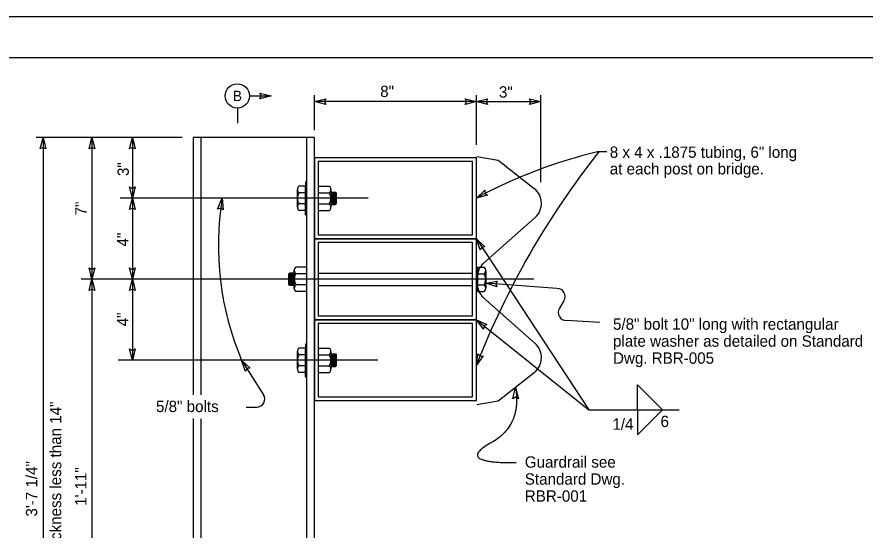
# Model space of a CAD drawing. Extents: x 999.2 to 1036.6, y 999.5 to 1022.6.
# Drawn here: x 1007.28 to 1017.76, y 1015.66 to 1022 of the extents above; entities that cross this region are included whole.
import ezdxf

# ---------------------------------------------------------------- set-up
doc = ezdxf.new("R2010")
doc.units = 0
for name, color, linetype in [('01-Slab', 7, 'Continuous'), ('03-Dimensions', 7, 'Continuous'), ('06-CenterLine', 7, 'Continuous'), ('10-Sheet Border', 7, 'Continuous'), ('41-Bearing Pads', 7, 'Continuous'), ('Level 14', 7, 'Continuous'), ('S_PL_Dimens_PR', 7, 'Continuous')]:
    doc.layers.add(name, color=color, linetype=linetype)

msp = doc.modelspace()

# ---------------------------------------------------------------- linework, layer by layer
at = {"layer": '01-Slab'}
for p, q in [((1010.149, 1021.025), (1010.417, 1021.025)), ((1009.999, 1020.875), (1009.999, 1020.688)), ((1012.96, 1020.278), (1013.223, 1020.233)), ((1013.223, 1020.233), (1013.668, 1019.883)), ((1013.038, 1018.955), (1013.678, 1019.523)), ((1012.96, 1018.745), (1012.96, 1018.78)), ((1012.96, 1018.745), (1012.96, 1018.71)), ((1013.038, 1018.535), (1013.678, 1017.968)), ((1013.223, 1017.258), (1013.668, 1017.608)), ((1012.96, 1017.213), (1013.223, 1017.258))]:
    msp.add_line(p, q, dxfattribs=at)
msp.add_circle((1009.999, 1021.025), 0.15, dxfattribs=at)
for centre, start, end in [((1013.523, 1019.698), 311.6211, 51.8144), ((1013.195, 1018.78), 131.6211, 180), ((1013.195, 1018.71), 180, 228.3789), ((1013.523, 1017.792), 308.1856, 48.3789)]:
    msp.add_arc(centre, 0.234, start, end, dxfattribs=at)
at = {"layer": '03-Dimensions'}
for p, q in [((1010.952, 1020.601), (1010.952, 1021.036)), ((1012.952, 1020.421), (1012.952, 1021.036)), ((1013.751, 1019.961), (1013.751, 1021.036)), ((1012.952, 1020.955), (1010.952, 1020.955)), ((1012.952, 1020.955), (1013.751, 1020.955)), ((1009.317, 1020.51), (1007.515, 1020.51)), ((1007.599, 1020.51), (1007.599, 1010.072)), ((1008.202, 1020.51), (1008.202, 1018.76)), ((1008.702, 1020.51), (1008.702, 1019.76)), ((1010.843, 1019.964), (1010.843, 1019.91)), ((1010.843, 1019.964), (1010.858, 1019.964)), ((1010.858, 1019.555), (1010.858, 1019.964)), ((1008.702, 1019.76), (1008.702, 1018.76)), ((1010.843, 1019.555), (1010.843, 1019.609)), ((1010.843, 1019.555), (1010.858, 1019.555)), ((1012.952, 1019.26), (1014.341, 1017.147)), ((1008.202, 1018.76), (1008.202, 1013.51)), ((1008.702, 1018.76), (1008.702, 1017.76)), ((1013.948, 1018.646), (1013.069, 1018.714)), ((1014.034, 1018.494), (1013.979, 1018.403)), ((1012.952, 1018.261), (1014.341, 1017.147)), ((1014.479, 1018.226), (1014.065, 1018.251)), ((1010.843, 1017.964), (1010.843, 1017.91)), ((1010.843, 1017.964), (1010.858, 1017.964)), ((1010.858, 1017.555), (1010.858, 1017.964)), ((1010.052, 1017.76), (1010.324, 1017.334)), ((1010.843, 1017.555), (1010.843, 1017.609)), ((1010.843, 1017.555), (1010.858, 1017.555)), ((1014.944, 1017.147), (1014.944, 1017.456)), ((1014.944, 1017.456), (1015.253, 1017.147)), ((1010.109, 1017.181), (1010.239, 1017.181)), ((1014.341, 1017.147), (1015.458, 1017.147)), ((1014.944, 1017.147), (1014.944, 1016.838)), ((1014.944, 1016.838), (1015.253, 1017.147)), ((1013.284, 1016.497), (1013.445, 1016.497))]:
    msp.add_line(p, q, dxfattribs=at)
msp.add_lwpolyline([(1014.466, 1020.337), (1014.488, 1020.337), (1014.564, 1020.337)], dxfattribs=at)
for centre, radius, start, end in [((1015.865, 1014.376), 6.123, 103.1997, 118.4023), ((1022.615, 1013.907), 10.38, 141.7219, 158.5754), ((1013.376, 1019.174), 3.612, 170.6625, 203.0406), ((1013.948, 1018.546), 0.1, 329.0362, 90), ((1014.065, 1018.351), 0.1, 149.0496, 270), ((1010.239, 1017.281), 0.1, 270, 32.5833)]:
    msp.add_arc(centre, radius, start, end, dxfattribs=at)
msp.add_open_spline([(1013.435, 1017.424), (1013.517, 1016.953), (1012.739, 1016.519), (1013.284, 1016.497)], degree=2, dxfattribs=at)
at = {"layer": '06-CenterLine'}
for p, q in [((1011.617, 1019.76), (1008.549, 1019.76)), ((1013.662, 1018.76), (1008.069, 1018.76)), ((1011.734, 1017.76), (1008.528, 1017.76))]:
    msp.add_line(p, q, dxfattribs=at)
at = {"layer": '10-Sheet Border'}
msp.add_line((1007, 1021.5), (1035.5, 1021.5), dxfattribs=at)
at = {"layer": '41-Bearing Pads'}
for p, q in [((1010.952, 1020.51), (1009.452, 1020.51)), ((1009.452, 1020.51), (1009.452, 1017.332)), ((1009.546, 1020.51), (1009.546, 1017.332)), ((1010.858, 1010.072), (1010.858, 1020.51)), ((1010.952, 1010.072), (1010.952, 1020.51)), ((1012.952, 1020.26), (1010.952, 1020.26)), ((1010.952, 1020.26), (1010.952, 1019.26)), ((1012.905, 1020.213), (1010.999, 1020.213)), ((1010.999, 1020.213), (1010.999, 1019.308)), ((1012.905, 1019.308), (1012.905, 1020.213)), ((1012.952, 1019.261), (1012.952, 1020.26)), ((1010.742, 1019.652), (1010.742, 1019.871)), ((1010.843, 1019.911), (1010.76, 1019.911)), ((1010.843, 1019.609), (1010.843, 1019.911)), ((1010.999, 1019.911), (1011.136, 1019.911)), ((1010.999, 1019.911), (1010.999, 1019.609)), ((1011.155, 1019.868), (1011.155, 1019.649)), ((1010.843, 1019.828), (1010.762, 1019.828)), ((1010.999, 1019.828), (1011.133, 1019.828)), ((1011.155, 1019.838), (1011.21, 1019.838)), ((1011.164, 1019.828), (1011.164, 1019.692)), ((1011.173, 1019.838), (1011.173, 1019.682)), ((1011.183, 1019.828), (1011.183, 1019.692)), ((1011.192, 1019.838), (1011.192, 1019.682)), ((1011.201, 1019.828), (1011.201, 1019.692)), ((1011.21, 1019.838), (1011.219, 1019.828)), ((1011.21, 1019.838), (1011.21, 1019.682)), ((1011.219, 1019.828), (1011.219, 1019.692)), ((1010.843, 1019.692), (1010.764, 1019.692)), ((1010.999, 1019.692), (1011.134, 1019.692)), ((1011.155, 1019.682), (1011.21, 1019.682)), ((1011.21, 1019.682), (1011.219, 1019.692)), ((1010.843, 1019.609), (1010.76, 1019.609)), ((1010.999, 1019.609), (1011.136, 1019.609)), ((1010.951, 1019.261), (1012.952, 1019.261)), ((1012.952, 1019.26), (1010.952, 1019.26)), ((1010.952, 1019.26), (1010.952, 1018.26)), ((1010.999, 1019.308), (1012.905, 1019.308)), ((1012.952, 1018.261), (1012.952, 1019.26)), ((1012.905, 1019.213), (1010.999, 1019.213)), ((1010.999, 1019.213), (1010.999, 1018.308)), ((1012.905, 1018.308), (1012.905, 1019.213)), ((1010.647, 1018.837), (1010.637, 1018.828)), ((1010.637, 1018.691), (1010.637, 1018.828)), ((1010.702, 1018.837), (1010.647, 1018.837)), ((1010.647, 1018.682), (1010.647, 1018.837)), ((1010.656, 1018.691), (1010.656, 1018.828)), ((1010.665, 1018.682), (1010.665, 1018.837)), ((1010.674, 1018.691), (1010.674, 1018.828)), ((1010.683, 1018.682), (1010.683, 1018.837)), ((1010.693, 1018.691), (1010.693, 1018.828)), ((1010.702, 1018.652), (1010.702, 1018.871)), ((1010.858, 1018.911), (1010.72, 1018.911)), ((1010.858, 1018.828), (1010.722, 1018.828)), ((1010.858, 1018.609), (1010.858, 1018.911)), ((1010.999, 1018.837), (1012.905, 1018.837)), ((1012.968, 1018.91), (1013.05, 1018.91)), ((1012.968, 1018.91), (1012.968, 1018.609)), ((1012.968, 1018.828), (1013.047, 1018.828)), ((1013.068, 1018.868), (1013.068, 1018.649)), ((1010.647, 1018.682), (1010.637, 1018.691)), ((1010.702, 1018.682), (1010.647, 1018.682)), ((1010.858, 1018.609), (1010.72, 1018.609)), ((1010.858, 1018.692), (1010.724, 1018.692)), ((1010.999, 1018.682), (1012.905, 1018.682)), ((1012.968, 1018.692), (1013.048, 1018.692)), ((1012.968, 1018.609), (1013.05, 1018.609)), ((1010.999, 1018.308), (1012.905, 1018.308)), ((1010.951, 1018.261), (1012.952, 1018.261)), ((1012.952, 1018.26), (1010.952, 1018.26)), ((1010.952, 1018.26), (1010.952, 1017.26)), ((1012.905, 1018.213), (1010.999, 1018.213)), ((1010.999, 1018.213), (1010.999, 1017.308)), ((1012.905, 1017.308), (1012.905, 1018.213)), ((1012.952, 1017.261), (1012.952, 1018.26)), ((1010.742, 1017.652), (1010.742, 1017.871)), ((1010.843, 1017.911), (1010.76, 1017.911)), ((1010.843, 1017.609), (1010.843, 1017.911)), ((1010.999, 1017.911), (1011.136, 1017.911)), ((1010.999, 1017.911), (1010.999, 1017.609)), ((1011.155, 1017.868), (1011.155, 1017.649)), ((1010.843, 1017.828), (1010.762, 1017.828)), ((1010.999, 1017.828), (1011.133, 1017.828)), ((1011.155, 1017.838), (1011.21, 1017.838)), ((1011.164, 1017.828), (1011.164, 1017.692)), ((1011.173, 1017.838), (1011.173, 1017.682)), ((1011.183, 1017.828), (1011.183, 1017.692)), ((1011.192, 1017.838), (1011.192, 1017.682)), ((1011.201, 1017.828), (1011.201, 1017.692)), ((1011.21, 1017.838), (1011.219, 1017.828)), ((1011.21, 1017.838), (1011.21, 1017.682)), ((1011.219, 1017.828), (1011.219, 1017.692)), ((1010.843, 1017.692), (1010.764, 1017.692)), ((1010.999, 1017.692), (1011.134, 1017.692)), ((1011.155, 1017.682), (1011.21, 1017.682)), ((1011.21, 1017.682), (1011.219, 1017.692)), ((1010.843, 1017.609), (1010.76, 1017.609)), ((1010.999, 1017.609), (1011.136, 1017.609)), ((1010.951, 1017.261), (1012.952, 1017.261)), ((1010.999, 1017.308), (1012.905, 1017.308)), ((1009.452, 1017.042), (1009.452, 1011.909)), ((1009.546, 1017.038), (1009.546, 1011.909))]:
    msp.add_line(p, q, dxfattribs=at)
for centre, major_axis, start_param, end_param in [((1010.793, 1019.871), (0, -0.0521), 3.834776, 5.669959), ((1011.104, 1019.871), (0, 0.0521), 3.754819, 5.590002), ((1010.859, 1019.761), (0, -0.119), 4.112822, 5.332198), ((1011.038, 1019.759), (0, 0.119), 4.112822, 5.332198), ((1010.793, 1019.649), (0, -0.0521), 3.754819, 5.590002), ((1011.104, 1019.649), (0, 0.0521), 3.834776, 5.669959), ((1010.819, 1018.761), (0, -0.119), 4.112822, 5.332198), ((1010.753, 1018.87), (0, -0.0521), 3.834776, 5.669959), ((1013.017, 1018.87), (0, 0.0521), 3.754819, 5.590002), ((1012.951, 1018.759), (0, 0.119), 4.112822, 5.332198), ((1010.753, 1018.649), (0, -0.0521), 3.754819, 5.590002), ((1013.017, 1018.649), (0, 0.0521), 3.834776, 5.669959), ((1010.793, 1017.871), (0, -0.0521), 3.834776, 5.669959), ((1011.104, 1017.871), (0, 0.0521), 3.754819, 5.590002), ((1010.859, 1017.761), (0, -0.119), 4.112822, 5.332198), ((1011.038, 1017.759), (0, 0.119), 4.112822, 5.332198), ((1010.793, 1017.649), (0, -0.0521), 3.754819, 5.590002), ((1011.104, 1017.649), (0, 0.0521), 3.834776, 5.669959)]:
    msp.add_ellipse(centre, major_axis=major_axis, ratio=0.983467, start_param=start_param, end_param=end_param, dxfattribs=at)
at = {"layer": 'Level 14'}
msp.add_line((1036, 1022), (1000, 1022), dxfattribs=at)
at = {"layer": 'S_PL_Dimens_PR'}
for points in [[(1010.417, 1021.025), (1010.277, 1020.99), (1010.294, 1021.025), (1010.277, 1021.06)], [(1010.952, 1020.955), (1011.092, 1020.99), (1011.075, 1020.955), (1011.092, 1020.92)], [(1012.952, 1020.955), (1012.812, 1020.92), (1012.83, 1020.955), (1012.812, 1020.99)], [(1012.952, 1020.955), (1013.092, 1020.99), (1013.075, 1020.955), (1013.092, 1020.92)], [(1013.751, 1020.955), (1013.611, 1020.92), (1013.629, 1020.955), (1013.611, 1020.99)], [(1007.599, 1020.51), (1007.634, 1020.37), (1007.599, 1020.387), (1007.564, 1020.37)], [(1008.202, 1020.51), (1008.237, 1020.37), (1008.202, 1020.387), (1008.167, 1020.37)], [(1008.702, 1020.51), (1008.737, 1020.37), (1008.702, 1020.387), (1008.667, 1020.37)], [(1008.702, 1019.76), (1008.667, 1019.9), (1008.702, 1019.882), (1008.737, 1019.9)], [(1012.952, 1019.762), (1013.058, 1019.859), (1013.06, 1019.82), (1013.092, 1019.797)], [(1008.702, 1019.76), (1008.737, 1019.62), (1008.702, 1019.637), (1008.667, 1019.62)], [(1009.811, 1019.76), (1009.823, 1019.616), (1009.791, 1019.639), (1009.754, 1019.627)], [(1012.952, 1019.26), (1013.058, 1019.162), (1013.019, 1019.157), (1013, 1019.124)], [(1008.202, 1018.76), (1008.167, 1018.9), (1008.202, 1018.882), (1008.237, 1018.9)], [(1008.702, 1018.76), (1008.667, 1018.9), (1008.702, 1018.882), (1008.737, 1018.9)], [(1008.202, 1018.76), (1008.237, 1018.62), (1008.202, 1018.637), (1008.167, 1018.62)], [(1008.702, 1018.76), (1008.737, 1018.62), (1008.702, 1018.637), (1008.667, 1018.62)], [(1013.069, 1018.714), (1013.211, 1018.738), (1013.191, 1018.705), (1013.206, 1018.668)], [(1012.952, 1018.261), (1013.083, 1018.2), (1013.048, 1018.184), (1013.039, 1018.146)], [(1008.702, 1017.76), (1008.667, 1017.9), (1008.702, 1017.882), (1008.737, 1017.9)], [(1012.952, 1017.698), (1012.971, 1017.841), (1012.997, 1017.812), (1013.036, 1017.816)], [(1010.052, 1017.76), (1010.157, 1017.661), (1010.118, 1017.657), (1010.098, 1017.623)], [(1013.435, 1017.424), (1013.473, 1017.285), (1013.438, 1017.302), (1013.403, 1017.284)]]:
    msp.add_lwpolyline(points, close=True, dxfattribs=at)

# ---------------------------------------------------------------- texts
at = {"layer": '03-Dimensions'}
for s, height, p in [('8"', 0.14, (1011.764, 1021.011)), ('3"', 0.14, (1013.231, 1021.004)), ('B', 0.126, (1009.944, 1020.962)), ('8 x 4 x .1875 tubing, 6" long', 0.14, (1014.601, 1020.26)), ('at each post on bridge.', 0.14, (1014.601, 1020.055)), ('5/8" bolt 10" long with rectangular', 0.14, (1014.641, 1018.137)), ('plate washer as detailed on Standard', 0.14, (1014.641, 1017.927)), ('Dwg. RBR-005', 0.14, (1014.641, 1017.717)), ('5/8" bolts', 0.14, (1008.994, 1017.12)), ('1/4', 0.14, (1014.633, 1016.901)), ('6', 0.14, (1015.228, 1016.935)), ('Guardrail see', 0.14, (1013.551, 1016.433)), ('Standard Dwg.', 0.14, (1013.551, 1016.223)), ('RBR-001 ', 0.14, (1013.551, 1016.013))]:
    msp.add_text(s, height=height, dxfattribs=at).set_placement(p)
for s, p in [('3"', (1008.658, 1020.035)), ('7"', (1008.135, 1019.55)), ('4"', (1008.653, 1019.165)), ('4"', (1008.653, 1018.179)), ('3\'-3 1/4" for beam or slab thickness less than 14"', (1007.822, 1013.2)), ('3\'-7 1/4"', (1007.526, 1015.829)), ('1\'-11"', (1008.134, 1015.962))]:
    msp.add_text(s, height=0.14, rotation=90, dxfattribs=at).set_placement(p)

doc.saveas('drawing.dxf')
